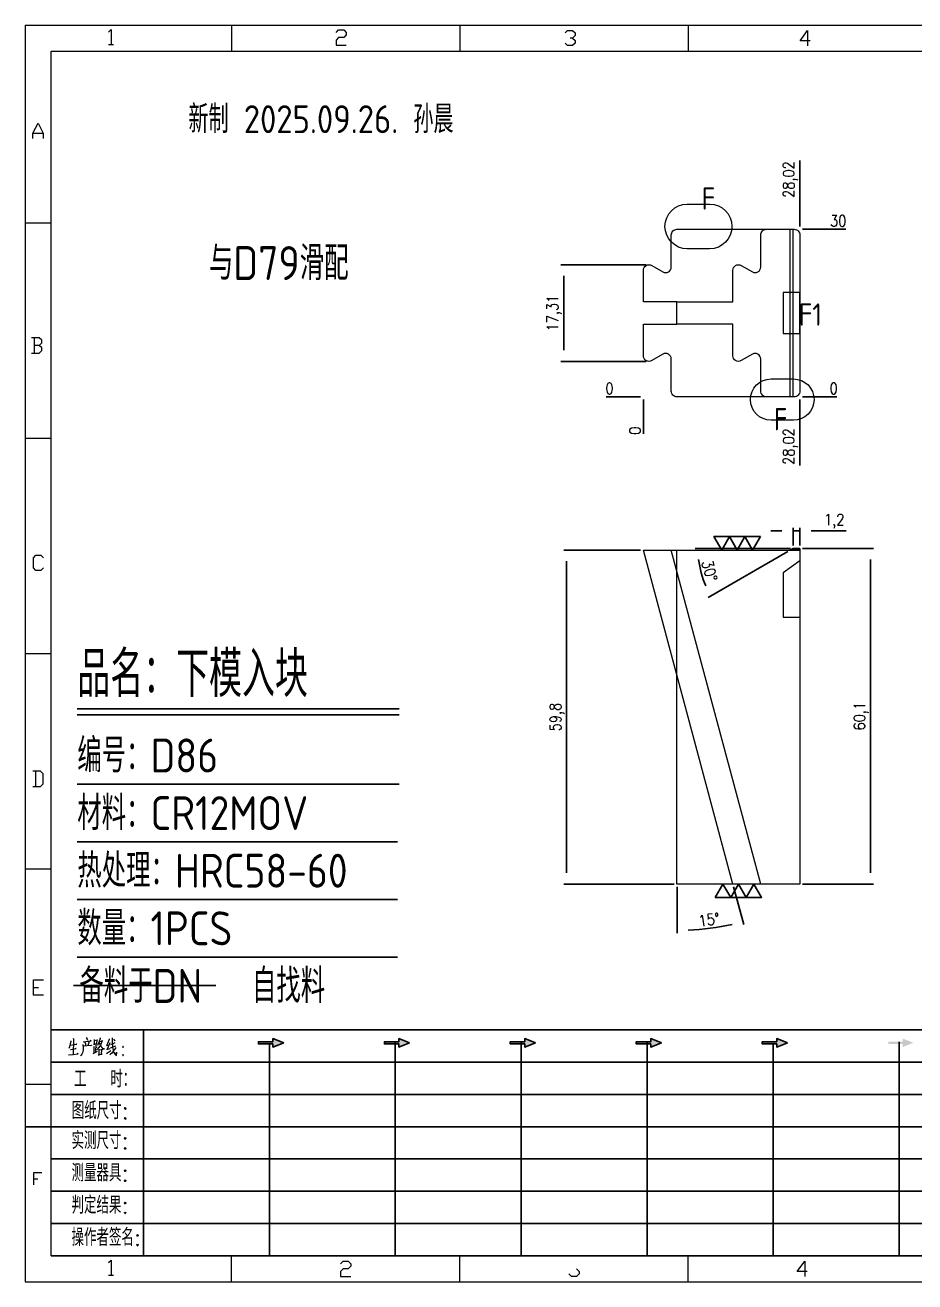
# Model space of a CAD drawing. Header units: millimetres. Extents: x 88508 to 142116, y -5268 to 20283.
# Drawn here: x 112867.6 to 113026.9, y -3084.3 to -2859.3 of the extents above; entities that cross this region are included whole.
import ezdxf
from ezdxf.enums import TextEntityAlignment as Align

# ---------------------------------------------------------------- set-up
doc = ezdxf.new("R2010")
doc.units = ezdxf.units.MM
doc.linetypes.add('HIDDEN', pattern=[0])
for name, color, linetype in [('DIM', 4, 'Continuous'), ('LB', 7, 'Continuous'), ('LB_P', 2, 'Continuous'), ('TEXT', 4, 'Continuous')]:
    doc.layers.add(name, color=color, linetype=linetype)
doc.styles.add('chinesef_fs', font='simplex.shx', dxfattribs={"bigfont": 'gbcbig.shx'})
doc.styles.add('gbenor', font='gbenor.shx', dxfattribs={"bigfont": 'gbcbig.shx'})
doc.styles.add('GBENOR_', font='gbenor.shx', dxfattribs={"bigfont": 'gbcbig'})
doc.styles.get("Standard").update_dxf_attribs({"font": 'txt.shx', "width": 0.85, "bigfont": 'ctxt.shx'})
doc.styles.add('TXT', font='txt.shx', dxfattribs={"width": 0.8, "bigfont": 'ctxt.shx'})
doc.dimstyles.new('T-2-WX', dxfattribs={"dimtxt": 2, "dimasz": 2, "dimexe": 0.5, "dimexo": 0.5, "dimgap": 0.5, "dimtad": 1, "dimtxsty": 'Standard', "dimblk": 'OPEN30', "dimcen": 0, "dimazin": 3, "dimtfac": 1, "dimtmove": 0, "dimatfit": 3, "dimldrblk": 'OPEN30', "dimlwd": -1, "dimlwe": -1})

# ---------------------------------------------------------------- blocks, each defined once
blk = doc.blocks.new('*D8444')
at = {"layer": 'Defpoints', "color": 0}
for p in [(112978.29, -2925.83), (113006.32, -2925.83), (113011.32, -2925.83)]:
    blk.add_point(p, dxfattribs=at)
at = {"layer": 'DIM', "color": 0, "linetype": 'Continuous'}
blk.add_line((113006.82, -2925.83), (113012.95, -2925.83), dxfattribs=at)
at = {"layer": 'DIM', "color": 0, "insert": (113012.38, -2924.33), "char_height": 2, "attachment_point": 5}
blk.add_mtext('0', dxfattribs=at)
blk = doc.blocks.new('_Open30')
blk = doc.blocks.new('*D8445')
at = {"layer": 'Defpoints', "color": 0}
for p in [(113006.32, -2895.83), (113011.32, -2895.83), (112978.29, -2925.83)]:
    blk.add_point(p, dxfattribs=at)
at = {"layer": 'DIM', "color": 0, "linetype": 'Continuous'}
for p, q in [((113006.82, -2895.83), (113010.32, -2895.83)), ((113010.32, -2895.83), (113007.32, -2895.83)), ((113007.32, -2895.83), (113014.57, -2895.83))]:
    blk.add_line(p, q, dxfattribs=at)
at = {"layer": 'DIM', "color": 0, "insert": (113013.19, -2894.33), "char_height": 2, "attachment_point": 5}
blk.add_mtext('30', dxfattribs=at)
blk = doc.blocks.new('*D8446')
at = {"layer": 'Defpoints', "color": 0}
for p in [(112973.29, -2925.83), (112978.29, -2925.83), (112978.29, -2925.83)]:
    blk.add_point(p, dxfattribs=at)
at = {"layer": 'DIM', "color": 0, "linetype": 'Continuous'}
blk.add_line((112977.79, -2925.83), (112971.66, -2925.83), dxfattribs=at)
at = {"layer": 'DIM', "color": 0, "insert": (112972.23, -2924.33), "char_height": 2, "attachment_point": 5}
blk.add_mtext('0', dxfattribs=at)
blk = doc.blocks.new('*D8447')
at = {"layer": 'Defpoints', "color": 0}
for p in [(112978.29, -2925.83), (113006.32, -2925.83), (113006.32, -2930.83)]:
    blk.add_point(p, dxfattribs=at)
at = {"layer": 'DIM', "color": 0, "linetype": 'Continuous'}
for p, q in [((113006.32, -2926.33), (113006.32, -2929.83)), ((113006.32, -2929.83), (113006.32, -2926.83)), ((113006.32, -2926.83), (113006.32, -2938.13))]:
    blk.add_line(p, q, dxfattribs=at)
at = {"layer": 'DIM', "color": 0, "insert": (113004.63, -2934.73), "char_height": 2, "attachment_point": 5, "rotation": 90}
blk.add_mtext('28,02', dxfattribs=at)
blk = doc.blocks.new('*D8448')
at = {"layer": 'Defpoints', "color": 0}
for p in [(112978.29, -2925.83), (112978.29, -2925.83), (112978.29, -2930.83)]:
    blk.add_point(p, dxfattribs=at)
at = {"layer": 'DIM', "color": 0, "linetype": 'Continuous'}
blk.add_line((112978.29, -2926.33), (112978.29, -2932.46), dxfattribs=at)
at = {"layer": 'DIM', "color": 0, "insert": (112976.79, -2931.89), "char_height": 2, "attachment_point": 5, "rotation": 90}
blk.add_mtext('0', dxfattribs=at)
blk = doc.blocks.new('*D8449')
at = {"layer": 'Defpoints', "color": 0}
for p in [(113006.32, -2890.83), (113006.32, -2895.83), (112978.29, -2925.83)]:
    blk.add_point(p, dxfattribs=at)
at = {"layer": 'DIM', "color": 0, "linetype": 'Continuous'}
for p, q in [((113006.32, -2894.83), (113006.32, -2883.53)), ((113006.32, -2895.33), (113006.32, -2891.83)), ((113006.32, -2891.83), (113006.32, -2894.83))]:
    blk.add_line(p, q, dxfattribs=at)
at = {"layer": 'DIM', "color": 0, "insert": (113004.63, -2886.93), "char_height": 2, "attachment_point": 5, "rotation": 90}
blk.add_mtext('28,02', dxfattribs=at)
blk = doc.blocks.new('*D8450')
at = {"layer": 'Defpoints', "color": 0}
for p in [(112978.29, -2953.26), (112964.54, -3013.06), (112984.32, -3013.06)]:
    blk.add_point(p, dxfattribs=at)
at = {"layer": 'DIM', "color": 0, "linetype": 'Continuous'}
for p, q in [((112977.79, -2953.26), (112964.04, -2953.26)), ((112964.54, -2955.26), (112964.54, -3011.06)), ((112983.82, -3013.06), (112964.04, -3013.06))]:
    blk.add_line(p, q, dxfattribs=at)
at = {"layer": 'DIM', "color": 0, "insert": (112962.85, -2983.16), "char_height": 2, "attachment_point": 5, "rotation": 90}
blk.add_mtext('59,8', dxfattribs=at)
blk = doc.blocks.new('*D8451')
at = {"layer": 'Defpoints', "color": 0}
for p in [(112978.29, -2953.26), (112984.32, -2953.26), (112984.32, -3013.06), (112994.32, -3013.06), (112988.3, -3021.21)]:
    blk.add_point(p, dxfattribs=at)
at = {"layer": 'DIM', "color": 0, "linetype": 'Continuous'}
for p, q in [((112984.32, -3013.56), (112984.32, -3021.88)), ((112994.45, -3013.54), (112996.26, -3020.31))]:
    blk.add_line(p, q, dxfattribs=at)
blk.add_arc((112984.32, -2975.75), 45.63, 272.5115, 282.4885, dxfattribs=at)
at = {"layer": 'DIM', "color": 0, "insert": (112990.07, -3019.46), "char_height": 2, "attachment_point": 5, "rotation": 7.5}
blk.add_mtext('15%%d', dxfattribs=at)
blk = doc.blocks.new('*D8452')
at = {"layer": 'Defpoints', "color": 0}
for p in [(112964.03, -2902.17), (112979.29, -2902.17), (112979.29, -2919.48)]:
    blk.add_point(p, dxfattribs=at)
at = {"layer": 'DIM', "color": 0, "linetype": 'Continuous'}
for p, q in [((112978.79, -2902.17), (112963.53, -2902.17)), ((112964.03, -2917.48), (112964.03, -2904.17)), ((112978.79, -2919.48), (112963.53, -2919.48))]:
    blk.add_line(p, q, dxfattribs=at)
at = {"layer": 'DIM', "color": 0, "insert": (112962.34, -2910.83), "char_height": 2, "attachment_point": 5, "rotation": 90}
blk.add_mtext('17,31', dxfattribs=at)
blk = doc.blocks.new('U40')
for points in [[(351.8, 337.7), (351.8, 333.2), (367, 339.3), (351.8, 345.3), (351.8, 340.8), (331.2, 340.8), (331.2, 337.7)], [(545.7, 339.3), (530.6, 345.3), (530.6, 340.8), (509.9, 340.8), (509.9, 337.7), (530.6, 337.7), (530.6, 333.2)], [(724.5, 339.3), (709.3, 345.3), (709.3, 340.8), (688.7, 340.8), (688.7, 337.7), (709.3, 337.7), (709.3, 333.2)], [(903.3, 339.3), (888.1, 345.3), (888.1, 340.8), (867.5, 340.8), (867.5, 337.7), (888.1, 337.7), (888.1, 333.2)], [(1082.1, 339.3), (1066.9, 345.3), (1066.9, 340.8), (1046.3, 340.8), (1046.3, 337.7), (1066.9, 337.7), (1066.9, 333.2)], [(1245.7, 337.7), (1245.7, 333.2), (1260.9, 339.3), (1245.7, 345.3), (1245.7, 340.8), (1225.1, 340.8), (1225.1, 337.7)]]:
    blk.add_hatch(color=3).paths.add_polyline_path(points)
at = {"color": 254, "lineweight": 18}
for p, q in [((0, 1783.5), (0, 0)), ((0, 1783.5), (2530.2, 1783.5)), ((941.1, 1783.5), (941.1, 1746.5)), ((37, 37), (37, 1746.5)), ((37, 1746.5), (2493.2, 1746.5)), ((0, 1502.7), (37, 1502.7)), ((0, 1197.2), (37, 1197.2)), ((0, 891.7), (37, 891.7)), ((0, 586.3), (37, 586.3)), ((0, 280.8), (37, 280.8)), ((37, 37), (2493.2, 37)), ((941.1, 0), (941.1, 37)), ((0, 0), (2530.2, 0))]:
    blk.add_line(p, q, dxfattribs=at)
at = {"color": 254, "linetype": 'Continuous', "lineweight": 18}
for p, q in [((293.1, 1783.5), (293.1, 1746.5)), ((617.1, 1783.5), (617.1, 1746.5)), ((293.1, 0), (293.1, 37)), ((617.1, 0), (617.1, 37))]:
    blk.add_line(p, q, dxfattribs=at)
for p, q in [((38, 357.6), (1598.2, 357.6)), ((38, 311.8), (1598.2, 311.8)), ((37.1, 266), (1598.2, 266)), ((0.1, 220.2), (1598.2, 220.2)), ((37.1, 174.4), (1598.2, 174.4)), ((37.1, 128.6), (1598.2, 128.6)), ((37.1, 82.8), (1598.2, 82.8))]:
    blk.add_line(p, q)
at = {"color": 254}
for p, q in [((167.8, 37), (167.8, 357.6)), ((525.5, 37), (525.5, 340.8)), ((704.3, 37), (704.3, 340.8)), ((883.1, 37), (883.1, 340.8)), ((1240.6, 37), (1240.6, 340.8)), ((346.7, 37), (346.7, 337.9)), ((1061.9, 37), (1061.9, 337.7)), ((1598.2, 37), (38, 37))]:
    blk.add_line(p, q, dxfattribs=at)
at = {"color": 92, "lineweight": 18}
for points in [[(118.3, 1773.7), (121.9, 1777.3), (121.9, 1755.8)], [(441.4, 1773.1), (445, 1776.7), (452.2, 1776.7), (455.8, 1773.1), (455.8, 1769.5), (452.2, 1765.9), (445, 1765.9), (441.4, 1762.3), (441.4, 1755.1), (455.8, 1755.1)], [(766.4, 1772.4), (770, 1776), (777.2, 1776), (780.8, 1772.4), (780.8, 1768.8), (777.2, 1765.2), (773.6, 1765.2)], [(1114.4, 1761.4), (1100, 1761.4), (1110.8, 1775.8), (1110.8, 1754.2)], [(118.3, 1755.8), (125.5, 1755.8)], [(777.2, 1765.2), (780.8, 1761.6), (780.8, 1758), (777.2, 1754.4), (770, 1754.4), (766.4, 1758)], [(11.1, 1622.8), (11.1, 1630), (18.3, 1644.4), (25.5, 1630), (25.5, 1622.8)], [(11.1, 1630), (25.5, 1630)], [(20, 1329), (23.6, 1332.6), (23.6, 1336.2), (20, 1339.8), (9.2, 1339.8)], [(12.8, 1339.8), (12.8, 1318.2)], [(9.2, 1318.2), (20, 1318.2), (23.6, 1321.8), (23.6, 1325.4), (20, 1329), (12.8, 1329)], [(26.1, 1013.2), (22.5, 1009.6), (15.3, 1009.6), (11.7, 1013.2), (11.7, 1027.6), (15.3, 1031.2), (22.5, 1031.2), (26.1, 1027.6)], [(11, 703.2), (21.8, 703.2), (25.4, 706.8), (25.4, 721.2), (21.8, 724.8), (11, 724.8)], [(14.6, 724.8), (14.6, 703.2)], [(26.1, 407), (11.7, 407), (11.7, 428.6), (26.1, 428.6)], [(11.7, 417.8), (18.9, 417.8)], [(12.3, 137.7), (12.3, 155), (23.8, 155)], [(12.3, 146.4), (18.1, 146.4)], [(118.3, 27.4), (121.9, 31), (121.9, 9.4)], [(447.9, 25.7), (451.5, 29.3), (458.7, 29.3), (462.3, 25.7), (462.3, 22.1), (458.7, 18.5), (451.5, 18.5), (447.9, 14.9), (447.9, 7.7), (462.3, 7.7)], [(782.7, 18.5), (786.3, 14.9), (786.3, 11.3), (782.7, 7.7), (775.5, 7.7), (771.9, 11.3)], [(1110.3, 14.9), (1095.9, 14.9), (1106.7, 29.3), (1106.7, 7.7)], [(118.3, 9.4), (125.5, 9.4)]]:
    blk.add_lwpolyline(points, dxfattribs=at)
at = {"color": 92, "lineweight": 0}
for points in [[(65, 342.2), (64.8, 341), (64.1, 337.9), (63.6, 335.7), (62.8, 333.5), (62.1, 331.4)], [(68.4, 345.9), (68.7, 344.4), (68.1, 322.9)], [(82.6, 340.8), (93.7, 342.2), (93.3, 342.4), (92.4, 342)], [(86.1, 336.1), (86, 337.5), (85.3, 339.8)], [(86.7, 346.7), (87.9, 344.6), (88.3, 343)], [(90.3, 341), (90.4, 339.6), (89.1, 335.3)], [(97.8, 344), (98.1, 342.6), (98.1, 340.8), (98.1, 337.9), (98.1, 336.3), (98.2, 337.7), (102.1, 338.3), (101.8, 338.3), (102.1, 343.6), (102.1, 343.2), (102.1, 342.8), (98.2, 342.2)], [(105.5, 341.2), (105.9, 341), (109.6, 341.8), (109.3, 342.6), (108.5, 339.6), (107.6, 337.3), (106.9, 335.9), (105.9, 334.3), (104.3, 332), (103.1, 330.4), (101.9, 329.4)], [(106.6, 346.5), (106.5, 345.2), (105.1, 341.2), (104.2, 338.9), (103.1, 336.3), (102.6, 335.5)], [(104.9, 339.1), (105.3, 338.7), (107, 335.7), (108.6, 333.3), (109.9, 331.2), (110.3, 330.8), (112.6, 330.8), (110.2, 331.2), (109, 332.6)], [(119.3, 344.8), (119.1, 343.8), (116.8, 338.5), (115.4, 335.5), (119.3, 336.3)], [(120.3, 339.4), (118.1, 333.5), (116.4, 330), (116.1, 329.8), (120.5, 331.4)], [(121.7, 336.7), (127.7, 339.6)], [(123.4, 346.5), (123.5, 345.4), (123.5, 340.8), (123.8, 337.3), (124, 335.3), (124.2, 333.1), (124.5, 331), (124.8, 329), (125.2, 327.4), (125.9, 325.7), (126.9, 323.9), (127.9, 322.7), (128.9, 321.7), (129.6, 321.3), (129.9, 326.1), (129.4, 321.5)], [(127.7, 341.6), (127.2, 342.4), (125.7, 344.2)], [(61.4, 322.3), (68.2, 322.9), (75.3, 323.7), (74.9, 323.9), (73.8, 323.5)], [(63.8, 335.9), (73.4, 337.5), (73.1, 337.7), (72.5, 337.3)], [(64.5, 329.6), (64.8, 329.6), (65.1, 329.6), (72.5, 331), (71.9, 331), (70.9, 330.8)], [(82.6, 335.1), (82.6, 331.8), (82.3, 329), (81.9, 326.8), (81.2, 324.9), (80.3, 323.1), (79.6, 321.9), (78.8, 320.9)], [(93.3, 335.5), (94.1, 335.7), (94.3, 335.5), (82.6, 334.3), (82.6, 335.1), (82.2, 336.9)], [(96.5, 323.9), (102.8, 327.2)], [(97.2, 334.3), (97.5, 333.5), (97.7, 324.7)], [(100.2, 337.9), (100.1, 325.9)], [(100.2, 332.6), (102.4, 333.1)], [(104.2, 330), (104.5, 329), (104.5, 321.1), (104.3, 322.1), (104.5, 322.7), (109.2, 323.1), (108.6, 323.1), (109, 329.2), (109, 330), (109.3, 329.4), (108.6, 329.4), (104.6, 328.8)], [(115.3, 324.3), (121.5, 328.2)], [(128.2, 332.4), (128.1, 331.6), (126.9, 329.6), (125.8, 328), (124.5, 326.3), (123, 324.7), (121.4, 323.3), (120.1, 322.3)], [(121.4, 332.2), (128.8, 335.1)]]:
    blk.add_lwpolyline(points, dxfattribs=at)
for points in [[(367, 339.3), (351.8, 345.3), (351.8, 340.8), (331.2, 340.8), (331.2, 337.7), (351.8, 337.7), (351.8, 333.2), (367, 339.3)], [(545.7, 339.3), (530.6, 345.3), (530.6, 340.8), (509.9, 340.8), (509.9, 337.7), (530.6, 337.7), (530.6, 333.2), (545.7, 339.3)], [(724.5, 339.3), (709.3, 345.3), (709.3, 340.8), (688.7, 340.8), (688.7, 337.7), (709.3, 337.7), (709.3, 333.2), (724.5, 339.3)], [(903.3, 339.3), (888.1, 345.3), (888.1, 340.8), (867.5, 340.8), (867.5, 337.7), (888.1, 337.7), (888.1, 333.2), (903.3, 339.3)], [(1082.1, 339.3), (1066.9, 345.3), (1066.9, 340.8), (1046.3, 340.8), (1046.3, 337.7), (1066.9, 337.7), (1066.9, 333.2), (1082.1, 339.3)]]:
    blk.add_lwpolyline(points)
for points in [[(138.7, 332.4), (139.4, 333.5), (138.7, 334.5), (138, 333.5)], [(138.7, 320.9), (139.4, 321.9), (138.7, 322.9), (138, 321.9)]]:
    blk.add_lwpolyline(points, close=True, dxfattribs=at)
at = {"color": 3, "style": 'chinesef_fs'}
for s, p in [('工  时：', (69.5, 275.7)), ('图纸尺寸:', (66.2, 230.9)), ('实测尺寸:', (65.9, 188.4)), ('测量器具:', (65.9, 142.6)), ('判定结果:', (65.9, 96.8)), ('操作者签名:', (65.9, 51))]:
    blk.add_text(s, height=24.57, dxfattribs=at).set_placement(p)
at = {"lineweight": 18, "style": 'GBENOR_'}
blk.add_attdef('文档路径', (2126, 386.9), '', height=17.8, dxfattribs=at)
at = {"lineweight": 20, "style": 'TXT'}
for tag, height, p in [('18-**-**', 16.3, (1866.6, 256.2)), ('客户名称', 16.1, (1741.1, 134, 0)), ('料厚:', 16.1, (1741.3, 93.2, 0))]:
    blk.add_attdef(tag, text='', height=height, dxfattribs=at).set_placement(p, align=Align.MIDDLE)
for tag, p, height in [('88888', (1850.9, 207.5), 14.9), ('材质:', (1691.2, 168, 0), 16.1), ('核准', (1869.4, 127.5, 0), 16.1), ('设计', (1868.8, 88.3, 0), 16.1), ('绘图', (1868.2, 49.1, 0), 16.1)]:
    blk.add_attdef(tag, p, '', height=height, dxfattribs=at)
for tag, p, height, width in [('3', (2234.7, 206.9), 15.8, 0.7), ('4', (2234.7, 167.4), 15.8, 0.7), ('核准日期', (2041.1, 124.2, 0), 16.1, 0.68), ('设计日期', (2041.1, 84.5, 0), 16.1, 0.68), ('1', (2251.9, 85.9), 14.6, 0.7), ('绘图日期', (2040.9, 46.4, 0), 16.1, 0.68), ('2', (2235, 49.2), 14.6, 0.7)]:
    blk.add_attdef(tag, p, '', height=height, dxfattribs=dict(at, width=width))
blk = doc.blocks.new('*D9972')
at = {"layer": 'Defpoints', "color": 0}
for p in [(113006.32, -2952.96), (113006.32, -3013.06), (113018.99, -3013.06)]:
    blk.add_point(p, dxfattribs=at)
at = {"layer": 'DIM', "color": 0}
for p, q in [((113006.82, -2952.96), (113019.49, -2952.96)), ((113018.99, -2954.96), (113018.99, -3011.06)), ((113006.82, -3013.06), (113019.49, -3013.06))]:
    blk.add_line(p, q, dxfattribs=at)
at = {"layer": 'DIM', "color": 0, "insert": (113017.3, -2983.01), "char_height": 2, "attachment_point": 5, "rotation": 90}
blk.add_mtext('60,1', dxfattribs=at)
blk = doc.blocks.new('*D9973')
at = {"layer": 'Defpoints', "color": 0}
for p in [(113004.6, -2953.26), (113005.12, -2952.96), (113005.12, -2952.96), (113006.32, -2952.96), (112988.33, -2955.92)]:
    blk.add_point(p, dxfattribs=at)
at = {"layer": 'DIM', "color": 0}
for p, q in [((113004.62, -2952.96), (112987.57, -2952.96)), ((113004.16, -2953.51), (112989.92, -2961.73))]:
    blk.add_line(p, q, dxfattribs=at)
blk.add_arc((113005.12, -2952.96), 17.04, 186.7273, 203.2727, dxfattribs=at)
at = {"layer": 'DIM', "color": 0, "insert": (112990.15, -2956.97), "char_height": 2, "attachment_point": 5, "rotation": 285}
blk.add_mtext('30%%d', dxfattribs=at)
blk = doc.blocks.new('*D9974')
at = {"layer": 'Defpoints', "color": 0}
for p in [(113006.32, -2949.81), (113005.12, -2952.96), (113006.32, -2952.96)]:
    blk.add_point(p, dxfattribs=at)
at = {"layer": 'DIM', "color": 0}
for p, q in [((113003.12, -2949.81), (113001.12, -2949.81)), ((113005.12, -2952.46), (113005.12, -2949.31)), ((113005.12, -2949.81), (113006.32, -2949.81)), ((113006.32, -2952.46), (113006.32, -2949.31)), ((113008.32, -2949.81), (113014.64, -2949.81))]:
    blk.add_line(p, q, dxfattribs=at)
at = {"layer": 'DIM', "color": 0, "insert": (113012.48, -2948.12), "char_height": 2, "attachment_point": 5}
blk.add_mtext('1,2', dxfattribs=at)

msp = doc.modelspace()

# ---------------------------------------------------------------- linework, layer by layer
at = {"layer": 'DIM', "color": 4, "linetype": 'Continuous', "lineweight": 25}
for p, q in [((112876.92, -2981.705), (112934.536, -2981.705)), ((112876.92, -2982.767), (112934.536, -2982.767)), ((112876.92, -2995.206), (112934.536, -2995.206)), ((112876.92, -3005.521), (112934.286, -3005.521)), ((112876.92, -3015.836), (112934.286, -3015.836)), ((112876.92, -3026.151), (112934.286, -3026.151))]:
    msp.add_line(p, q, dxfattribs=at)
at = {"layer": 'LB'}
msp.add_line((112901.708, -3031.26), (112876.215, -3031.26), dxfattribs=at)
at = {"layer": 'LB_P', "lineweight": 15}
for p, q in [((113004.597, -2925.826), (113004.597, -2895.826)), ((113005.116, -2925.826), (113005.116, -2895.826))]:
    msp.add_line(p, q, dxfattribs=at)
at = {"layer": 'LB_P', "color": 94, "linetype": 'Continuous', "lineweight": 15}
for points in [[(112990.166, -2891.326, -1), (112990.166, -2899.326), (112986.166, -2899.326, -1), (112986.166, -2891.326)], [(113005.166, -2922.626, -1), (113005.166, -2930.026), (113001.166, -2930.026, -1), (113001.166, -2922.626)]]:
    msp.add_lwpolyline(points, format="xyb", close=True, dxfattribs=at)
at = {"layer": 'LB_P', "lineweight": 15}
msp.add_lwpolyline([(112981.793, -2903.46, 0.5773503), (112983.293, -2902.594), (112983.293, -2896.826, -0.4142136), (112984.293, -2895.826), (113005.316, -2895.826, -0.4142136), (113006.316, -2896.826), (113006.316, -2924.826, -0.4142136), (113005.316, -2925.826), (112984.293, -2925.826, -0.4142136), (112983.293, -2924.826), (112983.293, -2919.058, 0.5773503), (112981.793, -2918.192), (112979.793, -2919.347, -0.5773503), (112978.293, -2918.481), (112978.293, -2912.826), (112984.319, -2912.826), (112984.319, -2908.826), (112978.293, -2908.826), (112978.293, -2903.171, -0.5773503), (112979.793, -2902.305)], format="xyb", close=True, dxfattribs=at)
at = {"layer": 'LB_P', "linetype": 'HIDDEN', "lineweight": 15}
msp.add_lwpolyline([(113000.316, -2925.826, -0.4142136), (112999.316, -2924.826), (112999.316, -2919.058, 0.5773503), (112997.816, -2918.192), (112995.816, -2919.347, -0.5773503), (112994.316, -2918.481), (112994.316, -2912.826), (112984.319, -2912.826), (112984.319, -2908.826), (112994.316, -2908.826), (112994.316, -2903.171, -0.5773503), (112995.816, -2902.305), (112997.816, -2903.46, 0.5773503), (112999.316, -2902.594), (112999.316, -2896.826, -0.4142136), (113000.316, -2895.826)], format="xyb", dxfattribs=at)
msp.add_lwpolyline([(113003.315, -2907.13), (113003.315, -2914.516), (113006.316, -2914.516), (113006.316, -2907.13)], close=True, dxfattribs=at)
at = {"layer": 'LB_P', "linetype": 'Continuous', "lineweight": 15}
msp.add_lwpolyline([(112994.316, -3013.06), (112978.293, -2953.26), (113006.316, -2953.26), (113006.316, -3013.06), (112984.319, -3013.06), (112984.319, -2953.26)], dxfattribs=at)
at = {"layer": 'LB_P', "lineweight": 15}
msp.add_lwpolyline([(112999.316, -3013.06), (112983.293, -2953.26)], dxfattribs=at)
at = {"layer": 'LB_P'}
msp.add_lwpolyline([(113006.316, -2952.96), (113005.116, -2952.96), (113004.597, -2953.26), (113006.316, -2953.26)], close=True, dxfattribs=at)
at = {"layer": 'LB_P', "linetype": 'HIDDEN', "lineweight": 15}
msp.add_lwpolyline([(113006.316, -2955.215), (113003.315, -2957.316), (113003.315, -2965.26), (113006.316, -2965.26)], dxfattribs=at)
at = {"layer": 'TEXT', "color": 4, "linetype": 'Continuous'}
for points in [[(112999.249, -2950.86), (112997.863, -2953.26), (112996.477, -2950.86), (112995.092, -2953.26), (112993.706, -2950.86), (112992.321, -2953.26), (112990.935, -2950.86), (112999.249, -2950.86)], [(112991.161, -3015.46), (112992.547, -3013.06), (112993.932, -3015.46), (112995.318, -3013.06), (112996.703, -3015.46), (112998.089, -3013.06), (112999.475, -3015.46), (112991.161, -3015.46)]]:
    msp.add_lwpolyline(points, close=True, dxfattribs=at)

# ---------------------------------------------------------------- block references
at = {"ltscale": 3, "xscale": 0.1261676565939178, "yscale": 0.1261676565939178, "zscale": 0.1261676565939178}
msp.add_blockref('U40', (112867.573, -3084.296), dxfattribs=at)

# ---------------------------------------------------------------- texts
at = {"layer": 'DIM', "color": 3, "linetype": 'Continuous', "lineweight": 25, "style": 'gbenor'}
for s, height, p in [('品名：下模入块', 8.1915, (112876.92, -2979.581)), ('编号：D86', 6.0678, (112876.92, -2993.082)), ('材料：CR12MOV', 6.0678, (112876.92, -3003.397)), ('热处理：HRC58-60', 6.06778, (112876.92, -3013.713)), ('数量：1PCS', 6.0678, (112876.92, -3024.028)), ('备料于DN', 6.0678, (112877.289, -3034.343)), ('自找料', 6.0678, (112908.196, -3034.343))]:
    msp.add_text(s, height=height, dxfattribs=at).set_placement(p)
at = {"layer": 'LB_P', "color": 6, "style": 'gbenor'}
msp.add_text('新制 2025.09.26. 孙晨', height=5, dxfattribs=at).set_placement((112920.564, -2875.855), align=Align.MIDDLE)
at = {"layer": 'LB_P', "color": 4, "linetype": 'Continuous', "style": 'gbenor'}
for s, p in [('F', (112989.954, -2890.332)), ('F1', (113008.193, -2911.096)), ('F', (113002.887, -2929.852))]:
    msp.add_text(s, height=4, dxfattribs=at).set_placement(p, align=Align.MIDDLE_CENTER)
at = {"layer": 'TEXT', "color": 4, "style": 'gbenor'}
msp.add_text('与D79滑配', height=6.075, dxfattribs=at).set_placement((112900.482, -2904.918))

# ---------------------------------------------------------------- dimensions: what is measured, and where the dimension line sits
at = {"layer": 'DIM', "color": 4, "linetype": 'Continuous'}
for feature_location, offset, dtype, origin, picture, middle in [((113006.316, -2895.826), (0, 5), 1, (112978.293, -2925.826), '*D8449', (113004.626, -2886.926)), ((113006.316, -2895.826), (5, 0), 0, (112978.293, -2925.826), '*D8445', (113013.193, -2894.326)), ((112978.293054949, -2925.826064096), (-5, 0), 0, (112978.293054949, -2925.826064096), '*D8446', (112972.226388282, -2924.326064096)), ((113006.316416676, -2925.826064096), (5, 0), 0, (112978.293054949, -2925.826064096), '*D8444', (113012.383083343, -2924.326064096)), ((112978.293054949, -2925.826064096), (0, -5), 1, (112978.293054949, -2925.826064096), '*D8448', (112976.793054949, -2931.892730763)), ((113006.316, -2925.826), (0, -5), 1, (112978.293, -2925.826), '*D8447', (113004.626, -2934.726))]:
    dim = msp.add_ordinate_dim(feature_location=feature_location, offset=offset, dtype=dtype, origin=origin, dimstyle='T-2-WX', dxfattribs=at)
    dim.commit()
    dim.dimension.update_dxf_attribs({"geometry": picture, "text_midpoint": middle})
for base, p1, p2, picture, middle in [((112964.029, -2902.171), (112979.293, -2919.481), (112979.293, -2902.171), '*D8452', (112962.339, -2910.826)), ((112964.545, -3013.06), (112978.293, -2953.26), (112984.319, -3013.06), '*D8450', (112962.854, -2983.16))]:
    dim = msp.add_linear_dim(base=base, p1=p1, p2=p2, angle=90, dimstyle='T-2-WX', dxfattribs=at)
    dim.commit()
    dim.dimension.update_dxf_attribs({"geometry": picture, "text_midpoint": middle})
at = {"layer": 'DIM'}
dim = msp.add_linear_dim(base=(113006.316, -2949.811), p1=(113005.116, -2952.96), p2=(113006.316, -2952.96), dimstyle='T-2-WX', dxfattribs=at)
dim.commit()
dim.dimension.update_dxf_attribs({"geometry": '*D9974', "text_midpoint": (113012.476, -2948.12)})
at = {"layer": 'DIM', "color": 4, "linetype": 'Continuous'}
dim = msp.add_angular_dim_2l(base=(112988.296, -3021.206), line1=((112994.316, -3013.06), (112978.293, -2953.26)), line2=((112984.319, -3013.06), (112984.319, -2953.26)), dimstyle='T-2-WX', dxfattribs=at)
dim.commit()
dim.dimension.update_dxf_attribs({"geometry": '*D8451', "text_midpoint": (112990.073, -3019.455)})
at = {"layer": 'DIM'}
dim = msp.add_angular_dim_2l(base=(112988.3318, -2955.92), line1=((113005.1164, -2952.9604), (113004.5968, -2953.2604)), line2=((113006.3164, -2952.9604), (113005.1164, -2952.9604)), dimstyle='T-2-WX', dxfattribs=at)
dim.commit()
dim.dimension.update_dxf_attribs({"geometry": '*D9973', "text_midpoint": (112990.1485, -2956.9711)})
dim = msp.add_linear_dim(base=(113018.994, -3013.06), p1=(113006.316, -2952.96), p2=(113006.316, -3013.06), angle=90, dimstyle='T-2-WX', dxfattribs=at)
dim.commit()
dim.dimension.update_dxf_attribs({"geometry": '*D9972', "text_midpoint": (113017.303, -2983.01)})

doc.saveas('drawing.dxf')
